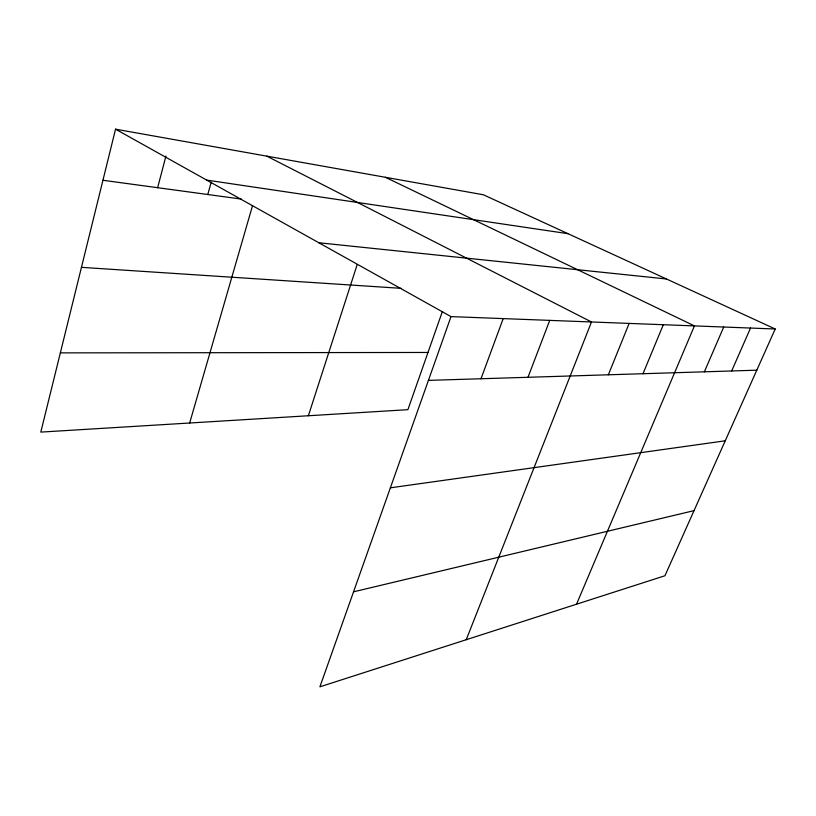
<?xml version="1.0" encoding="UTF-8"?>
<svg xmlns="http://www.w3.org/2000/svg" width="816" height="816" viewBox="0 0 816 816"><rect width="100%" height="100%" fill="white"/><g stroke="black" fill="none" stroke-linecap="round" stroke-linejoin="round"><path stroke-width="1.22" d="M775.2 328.991L451.003 316.608L319.903 686.827L664.938 575.749L775.2 328.991L483.368 194.759L115.546 129.173L40.8 432.103L407.898 409.673L442.343 311.6M157.641 187.7L165.954 156.009M207.794 194.514L211.181 182.254M189.659 423.004L252.542 205.612M308.366 415.752L357.204 264.537M481.001 378.746L503.197 318.597M527.983 377.288L549.739 320.372M466.232 639.724L591.488 321.973L266.842 156.152M608.348 374.799L629.156 323.411M642.998 373.718L663.316 324.717M576.524 604.217L694.436 325.9L385.387 177.286M704.361 371.81L723.721 327.022M731.666 370.964L750.536 328.042M353.542 591.824L694.039 510.632M390.374 487.825L725.24 440.803M428.42 380.378L756.789 370.189M60.343 352.879L427.992 352.461M81.447 267.342L400.982 288.323M318.842 242.76L666.448 278.97M102.938 180.265L241.465 199.094M206.713 180.101L567.997 233.682M115.546 129.173L451.003 316.608"/></g></svg>
